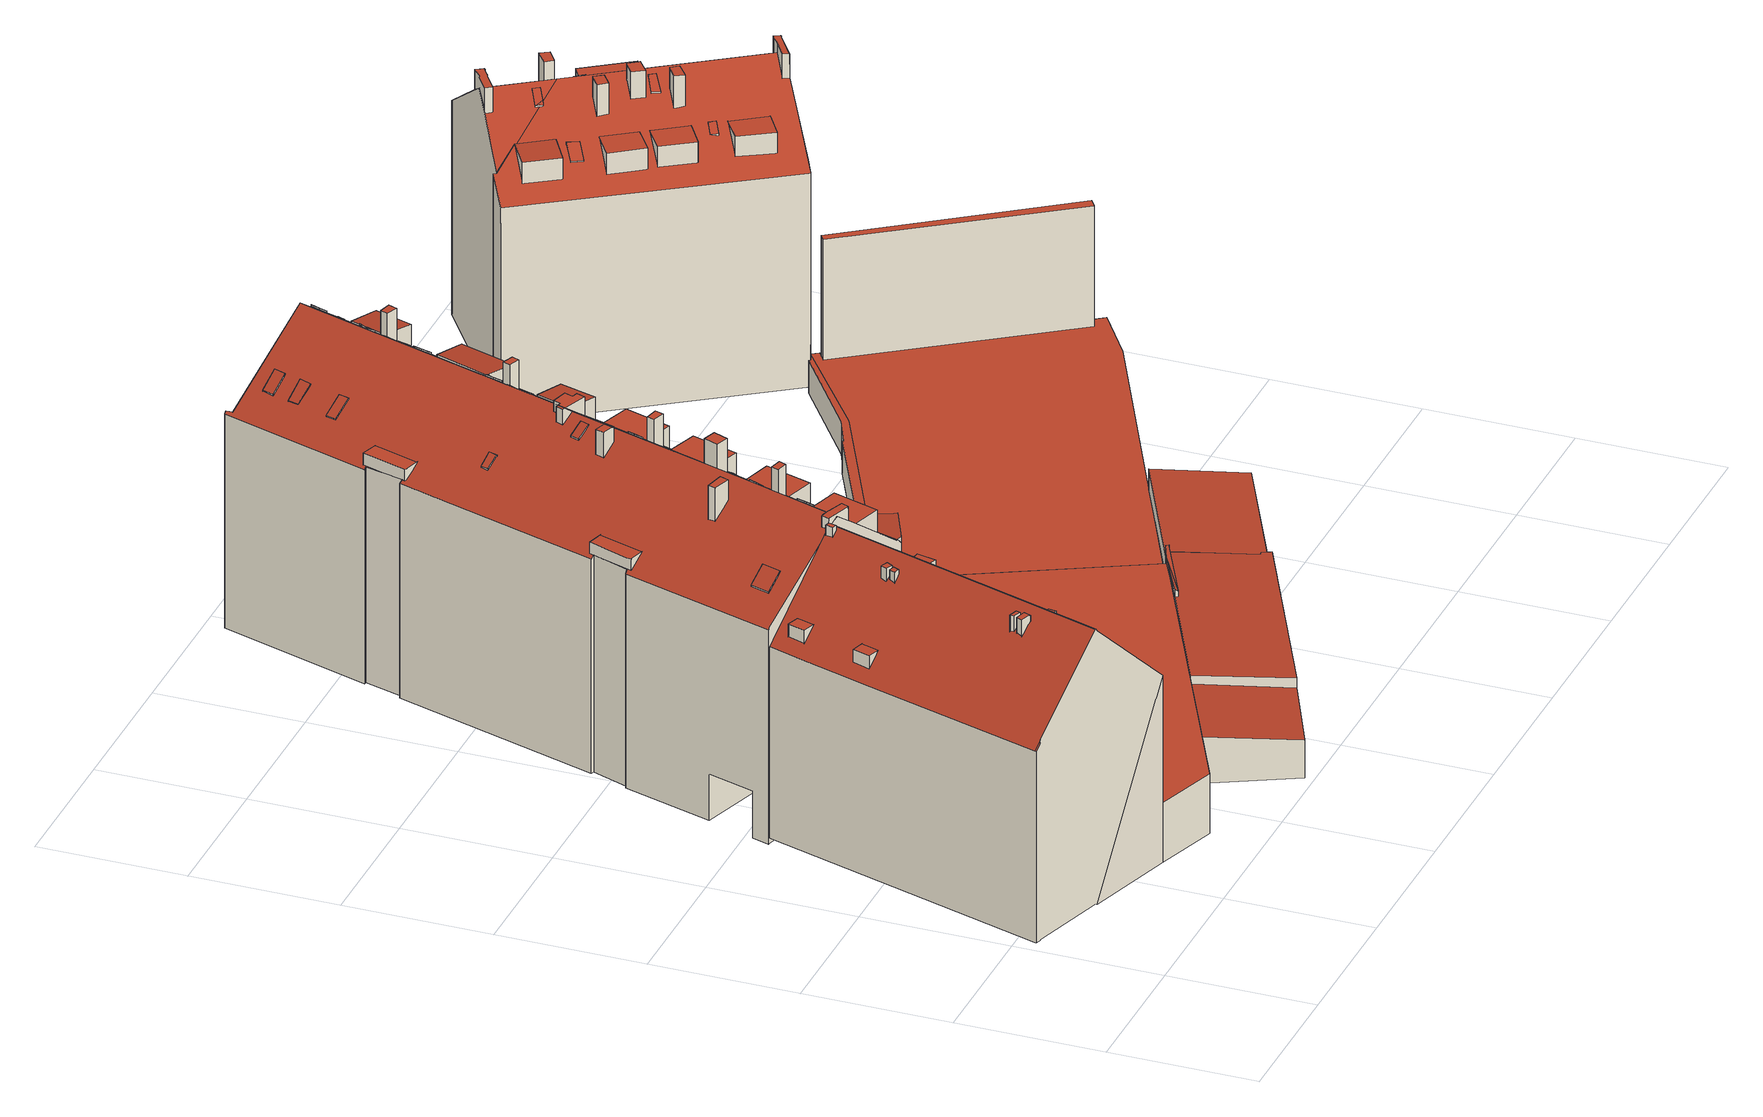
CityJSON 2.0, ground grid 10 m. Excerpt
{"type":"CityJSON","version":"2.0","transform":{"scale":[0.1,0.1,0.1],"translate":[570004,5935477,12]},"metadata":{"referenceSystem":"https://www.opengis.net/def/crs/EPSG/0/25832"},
"CityObjects":{
"building1":{"type":"Building","attributes":{"Grundfläche 2D":"261.067332","Grundhöhe NN":"13.200"},"children":["building1-1","building1-2","building1-3","building1-4","building1-5","building1-6","building1-7","building1-8","building1-9","building1-10","building1-11","building1-12","building1-13"],"geometry":[{"type":"MultiSurface","lod":"3","boundaries":[[[0,1,2,3,4,5,6,7],[8,9,10,11]],[[12,2,1]],[[13,14,15,16,17,18,19,20,21,5,4,3]],[[20,22,23,21]],[[24,12,1]],[[24,1,0,7,25,26]],[[27,28,29,16,15,14,13,3,2,12,24,26,30]],[[31,22,20,19,18,17,16,29,32]],[[7,33,25]],[[34,35,33,7,6,5,21,23,22,31,36]],[[30,26,25,33,35,34,36,31,32,29,28,27]]],"semantics":{"surfaces":[{"type":"RoofSurface"},{"type":"WallSurface"},{"type":"GroundSurface"}],"values":[0,0,0,0,0,1,1,1,1,1,2]}}]},
"building1-1":{"type":"BuildingInstallation","parents":["building1"],"geometry":[{"type":"MultiSurface","lod":"3","boundaries":[[[37,38,39,40,41]],[[42,43,37,41]],[[43,44,45,39,38,37]],[[45,46,40,39]],[[46,42,41,40]]],"semantics":{"surfaces":[{"type":"RoofSurface"},{"type":"WallSurface"}],"values":[0,1,1,1,1]}}]},
"building1-2":{"type":"BuildingInstallation","parents":["building1"],"geometry":[{"type":"MultiSurface","lod":"3","boundaries":[[[47,48,49,50]],[[50,49,51,52]],[[47,50,52,53]],[[48,47,53,54]],[[49,48,54,51]]],"semantics":{"surfaces":[{"type":"RoofSurface"},{"type":"WallSurface"}],"values":[0,1,1,1,1]}}]},
"building1-3":{"type":"BuildingInstallation","parents":["building1"],"geometry":[{"type":"MultiSurface","lod":"3","boundaries":[[[55,56,57,58]],[[57,56,59,60]],[[55,58,61,62]],[[58,57,60,61]],[[56,55,62,59]]],"semantics":{"surfaces":[{"type":"RoofSurface"},{"type":"WallSurface"}],"values":[0,1,1,1,1]}}]},
"building1-4":{"type":"BuildingInstallation","parents":["building1"],"geometry":[{"type":"MultiSurface","lod":"3","boundaries":[[[63,64,65,66]],[[66,65,67,68]],[[63,66,68,69]],[[64,63,69,70]],[[65,64,70,67]]],"semantics":{"surfaces":[{"type":"RoofSurface"},{"type":"WallSurface"}],"values":[0,1,1,1,1]}}]},
"building1-5":{"type":"BuildingInstallation","parents":["building1"],"geometry":[{"type":"MultiSurface","lod":"3","boundaries":[[[71,72,73,74]],[[8,11,72,71]],[[11,10,73,72]],[[10,9,74,73]],[[9,8,71,74]]],"semantics":{"surfaces":[{"type":"RoofSurface"},{"type":"WallSurface"}],"values":[0,1,1,1,1]}}]},
"building1-6":{"type":"BuildingInstallation","parents":["building1"],"geometry":[{"type":"MultiSurface","lod":"3","boundaries":[[[75,76,77,78]],[[77,76,79]],[[75,78,80]],[[76,75,80,79]]],"semantics":{"surfaces":[{"type":"RoofSurface"},{"type":"WallSurface"}],"values":[0,1,1,1]}}]},
"building1-7":{"type":"BuildingInstallation","parents":["building1"],"geometry":[{"type":"MultiSurface","lod":"3","boundaries":[[[81,82,83,84]],[[84,83,85,86]],[[81,84,86,87]],[[82,81,87,88]],[[83,82,88,85]]],"semantics":{"surfaces":[{"type":"RoofSurface"},{"type":"WallSurface"}],"values":[0,1,1,1,1]}}]},
"building1-8":{"type":"BuildingInstallation","parents":["building1"],"geometry":[{"type":"MultiSurface","lod":"3","boundaries":[[[89,90,91,92]],[[93,91,90,94]],[[92,91,93]],[[89,94,90]]],"semantics":{"surfaces":[{"type":"RoofSurface"},{"type":"WallSurface"}],"values":[0,1,1,1]}}]},
"building1-9":{"type":"BuildingInstallation","parents":["building1"],"geometry":[{"type":"MultiSurface","lod":"3","boundaries":[[[95,96,97,98]],[[98,97,99,100]],[[95,98,100,101]],[[96,95,101,102]],[[97,96,102,99]]],"semantics":{"surfaces":[{"type":"RoofSurface"},{"type":"WallSurface"}],"values":[0,1,1,1,1]}}]},
"building1-10":{"type":"BuildingInstallation","parents":["building1"],"geometry":[{"type":"MultiSurface","lod":"3","boundaries":[[[103,104,105,106]],[[106,105,107,108]],[[103,106,108,109]],[[104,103,109,110]],[[105,104,110,107]]],"semantics":{"surfaces":[{"type":"RoofSurface"},{"type":"WallSurface"}],"values":[0,1,1,1,1]}}]},
"building1-11":{"type":"BuildingInstallation","parents":["building1"],"geometry":[{"type":"MultiSurface","lod":"3","boundaries":[[[111,112,113,114]],[[114,113,115,116]],[[111,114,116,117]],[[112,111,117,118]],[[113,112,118,115]]],"semantics":{"surfaces":[{"type":"RoofSurface"},{"type":"WallSurface"}],"values":[0,1,1,1,1]}}]},
"building1-12":{"type":"BuildingInstallation","parents":["building1"],"geometry":[{"type":"MultiSurface","lod":"3","boundaries":[[[119,120,121,122]],[[123,124,120,119]],[[124,125,121,120]],[[125,126,122,121]],[[126,123,119,122]]],"semantics":{"surfaces":[{"type":"RoofSurface"},{"type":"WallSurface"}],"values":[0,1,1,1,1]}}]},
"building1-13":{"type":"BuildingInstallation","parents":["building1"],"geometry":[{"type":"MultiSurface","lod":"3","boundaries":[[[127,128,129,130,131,132]],[[127,132,133,134]],[[128,127,134,135]],[[129,128,135,136]],[[132,131,130,137,138,133]],[[130,129,136,137]],[[137,136,135,134,133,138]]],"semantics":{"surfaces":[{"type":"RoofSurface"},{"type":"WallSurface"},{"type":"OuterCeilingSurface"}],"values":[0,1,1,1,1,1,2]}}]},
"building2":{"type":"Building","attributes":{"Grundfläche 2D":"517.893434","Grundhöhe NN":"12.807"},"children":["building2-1","building2-2","building2-3","building2-4","building2-5","building2-6","building2-7","building2-8","building2-9","building2-10","building2-11","building2-12","building2-13","building2-14","building2-15","building2-16","building2-17","building2-18","building2-19","building2-20","building2-21","building2-22","building2-23","building2-24","building2-25","building2-26","building2-27","building2-28","building2-29","building2-30","building2-31","building2-32","building2-33","building2-34","building2-35"],"geometry":[{"type":"Solid","lod":"3","boundaries":[[[[139,140,141,142,143,144,145,146,147,148,149,150,151,152,153,154,155,156,157,158,159,160]],[[161,162,163,164,165,152,151,150,149,148,166,167]],[[168,169,170,153,152,165,171,172]],[[173,174,162,161,167,166,148,147,146,145,144,143,175,176]],[[163,162,174,177]],[[178,179,180,165,164,163,177,181]],[[182,183,184,171,165,180]],[[172,171,184,185]],[[168,172,185,186]],[[170,169,187,188]],[[169,168,186,187]],[[154,153,170,188,189]],[[155,154,189,190]],[[156,155,190,191]],[[157,156,191,192]],[[158,157,192,193]],[[159,158,193,194]],[[160,159,194,195]],[[139,160,195,196]],[[140,139,196,197]],[[141,140,197,198]],[[142,141,198,199]],[[200,201,202,203,175,143,142,199]],[[204,205,206,207]],[[206,205,179,178]],[[208,209,210,183,182,211]],[[209,208,201,200]],[[207,203,202,204]],[[185,184,183,210,209,200,199,198,197,196,195,194,193,192,191,190,189,188,187,186]],[[181,177,174,173,176,175,203,207,206,178]],[[179,205,204,202,201,208,211,182,180]]]],"semantics":{"surfaces":[{"type":"RoofSurface"},{"type":"WallSurface"},{"type":"GroundSurface"},{"type":"OuterCeilingSurface"}],"values":[[0,0,0,1,1,1,1,1,1,1,1,1,1,1,1,1,1,1,1,1,1,1,1,1,1,1,1,1,2,2,3]]}}]},
"building2-1":{"type":"BuildingInstallation","parents":["building2"],"geometry":[{"type":"MultiSurface","lod":"3","boundaries":[[[212,213,214,215]],[[216,215,214]],[[213,212,217]],[[214,213,217,216]]],"semantics":{"surfaces":[{"type":"RoofSurface"},{"type":"WallSurface"}],"values":[0,1,1,1]}}]},
"building2-2":{"type":"BuildingInstallation","parents":["building2"],"geometry":[{"type":"MultiSurface","lod":"3","boundaries":[[[218,219,220,221]],[[218,221,222,223]],[[221,220,224,222]],[[223,225,219,218]],[[225,224,220,219]]],"semantics":{"surfaces":[{"type":"RoofSurface"},{"type":"WallSurface"}],"values":[0,1,1,1,1]}}]},
"building2-3":{"type":"BuildingInstallation","parents":["building2"],"geometry":[{"type":"MultiSurface","lod":"3","boundaries":[[[226,227,228,229,230]],[[227,226,231,232]],[[230,229,233,234]],[[226,230,234,231]],[[233,229,228,227,232,235]]],"semantics":{"surfaces":[{"type":"RoofSurface"},{"type":"WallSurface"}],"values":[0,1,1,1,1]}}]},
"building2-4":{"type":"BuildingInstallation","parents":["building2"],"geometry":[{"type":"MultiSurface","lod":"3","boundaries":[[[236,237,238,239]],[[239,238,240,241]],[[236,239,241,242]],[[242,243,237,236]],[[243,240,238,237]]],"semantics":{"surfaces":[{"type":"RoofSurface"},{"type":"WallSurface"}],"values":[0,1,1,1,1]}}]},
"building2-5":{"type":"BuildingInstallation","parents":["building2"],"geometry":[{"type":"MultiSurface","lod":"3","boundaries":[[[244,245,246,247]],[[247,246,248,249]],[[244,247,249,250]],[[245,244,250,251]],[[246,245,251,248]]],"semantics":{"surfaces":[{"type":"RoofSurface"},{"type":"WallSurface"}],"values":[0,1,1,1,1]}}]},
"building2-6":{"type":"BuildingInstallation","parents":["building2"],"geometry":[{"type":"MultiSurface","lod":"3","boundaries":[[[252,253,254,255,256,257,258]],[[258,257,256,259,260]],[[261,253,252]],[[159,259,256,255,254,253,261,158]]],"semantics":{"surfaces":[{"type":"RoofSurface"},{"type":"WallSurface"}],"values":[0,1,1,1]}}]},
"building2-7":{"type":"BuildingInstallation","parents":["building2"],"geometry":[{"type":"MultiSurface","lod":"3","boundaries":[[[262,263,264,265,266,267,268,269]],[[270,271,262,269]],[[271,272,263,262]],[[272,273,264,263]],[[152,274,265,264,273]],[[266,265,274,275]],[[275,276,267,266]],[[276,277,268,267]],[[277,151,270,269,268]]],"semantics":{"surfaces":[{"type":"RoofSurface"},{"type":"WallSurface"}],"values":[0,1,1,1,1,1,1,1,1]}}]},
"building2-8":{"type":"BuildingInstallation","parents":["building2"],"geometry":[{"type":"MultiSurface","lod":"3","boundaries":[[[278,279,280,281,282]],[[279,278,283,284]],[[280,279,284,285]],[[281,280,285,286]],[[282,281,286,287]],[[278,282,287,283]]],"semantics":{"surfaces":[{"type":"RoofSurface"},{"type":"WallSurface"}],"values":[0,1,1,1,1,1]}}]},
"building2-9":{"type":"BuildingInstallation","parents":["building2"],"geometry":[{"type":"MultiSurface","lod":"3","boundaries":[[[288,289,290,291]],[[291,290,292,293]],[[288,291,293,294]],[[289,288,294,295]],[[290,289,295,292]]],"semantics":{"surfaces":[{"type":"RoofSurface"},{"type":"WallSurface"}],"values":[0,1,1,1,1]}}]},
"building2-10":{"type":"BuildingInstallation","parents":["building2"],"geometry":[{"type":"MultiSurface","lod":"3","boundaries":[[[296,297,298,299]],[[299,298,300,301]],[[296,299,301,302]],[[297,296,302,303]],[[298,297,303,300]]],"semantics":{"surfaces":[{"type":"RoofSurface"},{"type":"WallSurface"}],"values":[0,1,1,1,1]}}]},
"building2-11":{"type":"BuildingInstallation","parents":["building2"],"geometry":[{"type":"MultiSurface","lod":"3","boundaries":[[[304,305,306,307,308]],[[308,307,309,310]],[[310,308,304,308]],[[311,309,307,306]],[[305,304,308,312]],[[312,311,306,305]]],"semantics":{"surfaces":[{"type":"RoofSurface"},{"type":"WallSurface"}],"values":[0,1,1,1,1,1]}}]},
"building2-12":{"type":"BuildingInstallation","parents":["building2"],"geometry":[{"type":"MultiSurface","lod":"3","boundaries":[[[313,314,315,316]],[[313,316,317,318]],[[319,317,316,315]],[[314,313,318,320]],[[320,319,315,314]]],"semantics":{"surfaces":[{"type":"RoofSurface"},{"type":"WallSurface"}],"values":[0,1,1,1,1]}}]},
"building2-13":{"type":"BuildingInstallation","parents":["building2"],"geometry":[{"type":"MultiSurface","lod":"3","boundaries":[[[321,322,323,324]],[[324,323,325,326]],[[321,324,326,327]],[[322,321,327,328]],[[323,322,328,325]]],"semantics":{"surfaces":[{"type":"RoofSurface"},{"type":"WallSurface"}],"values":[0,1,1,1,1]}}]},
"building2-14":{"type":"BuildingInstallation","parents":["building2"],"geometry":[{"type":"MultiSurface","lod":"3","boundaries":[[[329,330,331,332]],[[333,334,332,331]],[[329,332,334,335]],[[335,336,330,329]],[[331,330,336,333]]],"semantics":{"surfaces":[{"type":"RoofSurface"},{"type":"WallSurface"}],"values":[0,1,1,1,1]}}]},
"building2-15":{"type":"BuildingInstallation","parents":["building2"],"geometry":[{"type":"MultiSurface","lod":"3","boundaries":[[[337,338,339,340]],[[340,339,341]],[[342,338,337]],[[342,341,339,338]]],"semantics":{"surfaces":[{"type":"RoofSurface"},{"type":"WallSurface"}],"values":[0,1,1,1]}}]},
"building2-16":{"type":"BuildingInstallation","parents":["building2"],"geometry":[{"type":"MultiSurface","lod":"3","boundaries":[[[343,344,345,346]],[[345,344,347,348]],[[346,345,348,349]],[[343,346,349,350]],[[344,343,350,347]]],"semantics":{"surfaces":[{"type":"RoofSurface"},{"type":"WallSurface"}],"values":[0,1,1,1,1]}}]},
"building2-17":{"type":"BuildingInstallation","parents":["building2"],"geometry":[{"type":"MultiSurface","lod":"3","boundaries":[[[351,352,353,354,355]],[[140,141,356,353,352,351,357]],[[354,353,356]],[[357,351,355]]],"semantics":{"surfaces":[{"type":"RoofSurface"},{"type":"WallSurface"}],"values":[0,1,1,1]}}]},
"building2-18":{"type":"BuildingInstallation","parents":["building2"],"geometry":[{"type":"MultiSurface","lod":"3","boundaries":[[[358,359,360,361]],[[361,360,362,363]],[[358,361,363,364]],[[359,358,364,365]],[[360,359,365,362]]],"semantics":{"surfaces":[{"type":"RoofSurface"},{"type":"WallSurface"}],"values":[0,1,1,1,1]}}]},
"building2-19":{"type":"BuildingInstallation","parents":["building2"],"geometry":[{"type":"MultiSurface","lod":"3","boundaries":[[[366,367,368,369]],[[369,368,370,371]],[[366,369,371,372]],[[367,366,372,373]],[[368,367,373,370]]],"semantics":{"surfaces":[{"type":"RoofSurface"},{"type":"WallSurface"}],"values":[0,1,1,1,1]}}]},
"building2-20":{"type":"BuildingInstallation","parents":["building2"],"geometry":[{"type":"MultiSurface","lod":"3","boundaries":[[[374,375,376,377]],[[377,376,378,379]],[[374,377,379,380]],[[375,374,380,381]],[[376,375,381,378]]],"semantics":{"surfaces":[{"type":"RoofSurface"},{"type":"WallSurface"}],"values":[0,1,1,1,1]}}]},
"building2-21":{"type":"BuildingInstallation","parents":["building2"],"geometry":[{"type":"MultiSurface","lod":"3","boundaries":[[[382,383,384,385,386,387,388]],[[166,389,382,388]],[[383,382,389,149]],[[390,386,385,384,383,149,391,392]],[[390,146,387,386]],[[387,146,147,148,166,388]]],"semantics":{"surfaces":[{"type":"RoofSurface"},{"type":"WallSurface"}],"values":[0,1,1,1,1,1]}}]},
"building2-22":{"type":"BuildingInstallation","parents":["building2"],"geometry":[{"type":"MultiSurface","lod":"3","boundaries":[[[393,394,395,396]],[[396,395,397,398]],[[393,396,398,399]],[[394,393,399,400]],[[395,394,400,397]]],"semantics":{"surfaces":[{"type":"RoofSurface"},{"type":"WallSurface"}],"values":[0,1,1,1,1]}}]},
"building2-23":{"type":"BuildingInstallation","parents":["building2"],"geometry":[{"type":"MultiSurface","lod":"3","boundaries":[[[401,402,403,404]],[[405,406,401,404]],[[402,401,406,407]],[[404,403,408,405]],[[407,408,403,402]]],"semantics":{"surfaces":[{"type":"RoofSurface"},{"type":"WallSurface"}],"values":[0,1,1,1,1]}}]},
"building2-24":{"type":"BuildingInstallation","parents":["building2"],"geometry":[{"type":"MultiSurface","lod":"3","boundaries":[[[409,410,411,412]],[[412,411,413]],[[410,409,414]],[[414,413,411,410]]],"semantics":{"surfaces":[{"type":"RoofSurface"},{"type":"WallSurface"}],"values":[0,1,1,1]}}]},
"building2-25":{"type":"BuildingInstallation","parents":["building2"],"geometry":[{"type":"MultiSurface","lod":"3","boundaries":[[[415,416,417,418]],[[419,420,418,417]],[[418,420,421,415]],[[416,415,421,422]],[[422,419,417,416]]],"semantics":{"surfaces":[{"type":"RoofSurface"},{"type":"WallSurface"}],"values":[0,1,1,1,1]}}]},
"building2-26":{"type":"BuildingInstallation","parents":["building2"],"geometry":[{"type":"MultiSurface","lod":"3","boundaries":[[[423,424,425,426]],[[426,425,427,428]],[[423,426,428,429]],[[424,423,429,430]],[[425,424,430,427]]],"semantics":{"surfaces":[{"type":"RoofSurface"},{"type":"WallSurface"}],"values":[0,1,1,1,1]}}]},
"building2-27":{"type":"BuildingInstallation","parents":["building2"],"geometry":[{"type":"MultiSurface","lod":"3","boundaries":[[[431,432,433,434]],[[431,434,435,436]],[[433,432,437,438]],[[438,435,434,433]],[[436,437,432,431]]],"semantics":{"surfaces":[{"type":"RoofSurface"},{"type":"WallSurface"}],"values":[0,1,1,1,1]}}]},
"building2-28":{"type":"BuildingInstallation","parents":["building2"],"geometry":[{"type":"MultiSurface","lod":"3","boundaries":[[[439,440,441,442]],[[442,441,443,444]],[[439,442,444,445]],[[440,439,445,446]],[[441,440,446,443]]],"semantics":{"surfaces":[{"type":"RoofSurface"},{"type":"WallSurface"}],"values":[0,1,1,1,1]}}]},
"building2-29":{"type":"BuildingInstallation","parents":["building2"],"geometry":[{"type":"MultiSurface","lod":"3","boundaries":[[[447,448,449,450]],[[450,449,451,452]],[[447,450,452,453]],[[448,447,453,454]],[[449,448,454,451]]],"semantics":{"surfaces":[{"type":"RoofSurface"},{"type":"WallSurface"}],"values":[0,1,1,1,1]}}]},
"building2-30":{"type":"BuildingInstallation","parents":["building2"],"geometry":[{"type":"MultiSurface","lod":"3","boundaries":[[[455,456,457,458]],[[459,458,457]],[[460,456,455]],[[457,456,460,459]]],"semantics":{"surfaces":[{"type":"RoofSurface"},{"type":"WallSurface"}],"values":[0,1,1,1]}}]},
"building2-31":{"type":"BuildingInstallation","parents":["building2"],"geometry":[{"type":"MultiSurface","lod":"3","boundaries":[[[461,462,463,464]],[[465,466,463,462]],[[464,463,466,467]],[[461,464,467,468]],[[462,461,468,465]]],"semantics":{"surfaces":[{"type":"RoofSurface"},{"type":"WallSurface"}],"values":[0,1,1,1,1]}}]},
"building2-32":{"type":"BuildingInstallation","parents":["building2"],"geometry":[{"type":"MultiSurface","lod":"3","boundaries":[[[469,470,471,472]],[[473,474,472,471]],[[474,475,469,472]],[[470,469,475,476]],[[471,470,476,473]]],"semantics":{"surfaces":[{"type":"RoofSurface"},{"type":"WallSurface"}],"values":[0,1,1,1,1]}}]},
"building2-33":{"type":"BuildingInstallation","parents":["building2"],"geometry":[{"type":"MultiSurface","lod":"3","boundaries":[[[477,478,479,480]],[[480,479,481,482]],[[477,480,482,483]],[[478,477,483,484]],[[479,478,484,481]]],"semantics":{"surfaces":[{"type":"RoofSurface"},{"type":"WallSurface"}],"values":[0,1,1,1,1]}}]},
"building2-34":{"type":"BuildingInstallation","parents":["building2"],"geometry":[{"type":"MultiSurface","lod":"3","boundaries":[[[485,486,487,488]],[[488,487,489,490]],[[485,488,490,491]],[[486,485,491,492]],[[487,486,492,489]]],"semantics":{"surfaces":[{"type":"RoofSurface"},{"type":"WallSurface"}],"values":[0,1,1,1,1]}}]},
"building2-35":{"type":"BuildingInstallation","parents":["building2"],"geometry":[{"type":"MultiSurface","lod":"3","boundaries":[[[493,161,494,495,496,497]],[[494,161,162]],[[162,163,495,494]],[[163,164,165,497,496,495]],[[493,497,165]]],"semantics":{"surfaces":[{"type":"RoofSurface"},{"type":"WallSurface"}],"values":[0,1,1,1,1]}}]},
"building3":{"type":"Building","attributes":{"Grundfläche 2D":"209.975821","Grundhöhe NN":"13.515"},"children":["building3-1"],"geometry":[{"type":"Solid","lod":"3","boundaries":[[[[498,499,500,501,502,503,504,505,506,507,508,509,510]],[[511,512,513,514]],[[515,516,517,518,519,520,521,522]],[[520,523,521]],[[514,513,524,525]],[[511,514,525,526]],[[512,511,526,527]],[[524,513,508,507,506,505,504,517,528,529,530]],[[508,513,512,509]],[[509,512,527,531,510]],[[521,499,498,510,531,532,522]],[[499,521,523,500]],[[500,523,520,501]],[[501,520,519,502]],[[502,519,518,503]],[[503,518,517,504]],[[515,522,532,533]],[[516,515,533,534]],[[517,516,534,528]],[[532,531,527,526,525,524,530,529,528,534,533]]]],"semantics":{"surfaces":[{"type":"RoofSurface"},{"type":"WallSurface"},{"type":"GroundSurface"}],"values":[[0,0,0,0,1,1,1,1,1,1,1,1,1,1,1,1,1,1,1,2]]}}]},
"building3-1":{"type":"BuildingInstallation","parents":["building3"],"geometry":[{"type":"MultiSurface","lod":"3","boundaries":[[[535,536,537,538,539]],[[540,538,537]],[[505,506,507,540,537,536,504]],[[507,541,538,540]],[[502,503,535,539,538,541]],[[503,504,536,535]]],"semantics":{"surfaces":[{"type":"RoofSurface"},{"type":"WallSurface"}],"values":[0,0,1,1,1,1]}}]},
"building4":{"type":"Building","attributes":{"Grundfläche 2D":"970.807276","Grundhöhe NN":"13.223"},"children":["building4-1","building4-2","building4-3"],"geometry":[{"type":"Solid","lod":"3","boundaries":[[[[542,543,544,545,546,547,548,549,550,551]],[[552,553,554]],[[552,555,553]],[[552,554,556]],[[552,556,557]],[[552,557,558]],[[552,558,559]],[[552,559,560]],[[552,560,555]],[[561,562,563,564,565,566,567,568,549,548,547,569,570,571,572,573,574,575]],[[576,577,578,579,580,581,582,583,584]],[[585,586,587,506,588,589,590,591,592,593,594,595,596,597,598,599,600,601,602,603,604,605],[606,607,608,609,610,611,612,613]],[[614,615,616,617]],[[618,619,620,621,622,623]],[[624,625,589,588]],[[577,576,626,627]],[[612,611,554,553]],[[611,610,556,554]],[[610,609,557,556]],[[609,608,558,557]],[[559,558,608,607]],[[607,606,560,559]],[[555,560,606,613]],[[553,555,613,612]],[[616,565,564,617]],[[614,617,564,628,629,567]],[[614,567,566,615]],[[615,566,565,616]],[[562,561,630,631]],[[630,561,575,574,573,577,627,632,633]],[[563,562,631,634]],[[563,634,628,564]],[[567,629,635,568]],[[636,550,549,568,635,637]],[[551,550,636,638]],[[639,542,551,638]],[[543,542,639,640]],[[544,543,640,641]],[[545,544,641,642]],[[546,545,642,643]],[[570,580,579,571]],[[571,579,578,572]],[[572,578,577,573]],[[570,569,621,620,581,580]],[[622,621,569,547,546,643,644,623]],[[618,623,644,645]],[[646,619,618,645]],[[624,588,582,581,620]],[[624,620,619,625]],[[625,619,646,647,589]],[[591,590,589,647,648,649]],[[650,592,591,649]],[[593,592,650,651]],[[594,593,651,652]],[[595,594,652,653]],[[596,595,653,654]],[[655,598,597,596,654,656]],[[599,598,655,657]],[[600,599,657,26]],[[601,600,26,658]],[[659,603,602,601,658,660]],[[604,603,659,661]],[[605,604,661,662]],[[585,605,662,663]],[[586,585,663,25]],[[587,586,25,664]],[[587,664,626,576,506]],[[583,582,588,506,576,584]],[[648,647,646,645,644,643,642,641,640,639,638,636,637,635,629,628,634,631,630,633,632,627,626,664,25,663,662,661,659,660,658,26,657,655,656,654,653,652,651,650,649]]]],"semantics":{"surfaces":[{"type":"RoofSurface"},{"type":"WallSurface"},{"type":"GroundSurface"}],"values":[[0,0,0,0,0,0,0,0,0,0,0,0,0,0,0,1,1,1,1,1,1,1,1,1,1,1,1,1,1,1,1,1,1,1,1,1,1,1,1,1,1,1,1,1,1,1,1,1,1,1,1,1,1,1,1,1,1,1,1,1,1,1,1,1,1,1,1,1,2]]}}]},
"building4-1":{"type":"BuildingInstallation","parents":["building4"],"geometry":[{"type":"MultiSurface","lod":"3","boundaries":[[[665,666,667,668]],[[583,584,668,667]],[[584,669,665,668]],[[666,665,669,670]],[[670,583,667,666]]],"semantics":{"surfaces":[{"type":"RoofSurface"},{"type":"WallSurface"}],"values":[0,1,1,1,1]}}]},
"building4-2":{"type":"BuildingInstallation","parents":["building4"],"geometry":[{"type":"MultiSurface","lod":"3","boundaries":[[[671,672,673,674,675,676,677,678]],[[596,597,676,675]],[[597,590,677,676]],[[590,591,678,677]],[[591,592,671,678]],[[592,593,672,671]],[[593,594,673,672]],[[594,595,674,673]],[[675,674,595,596]]],"semantics":{"surfaces":[{"type":"RoofSurface"},{"type":"WallSurface"}],"values":[0,1,1,1,1,1,1,1,1]}}]},
"building4-3":{"type":"BuildingInstallation","parents":["building4"],"geometry":[{"type":"MultiSurface","lod":"3","boundaries":[[[679,680,681,682]],[[682,681,683,684]],[[679,682,684,685]],[[680,679,685,686]],[[681,680,686,683]]],"semantics":{"surfaces":[{"type":"RoofSurface"},{"type":"WallSurface"}],"values":[0,1,1,1,1]}}]},
"building5":{"type":"Building","attributes":{"Grundfläche 2D":"260.084211","Grundhöhe NN":"13.578"},"children":["building5-1","building5-2","building5-3","building5-4","building5-5","building5-6","building5-7","building5-8","building5-9","building5-10","building5-11","building5-12","building5-13","building5-14","building5-15","building5-16","building5-17","building5-18"],"geometry":[{"type":"Solid","lod":"3","boundaries":[[[[687,688,689,688]],[[687,688,687,690]],[[688,689,691,689]],[[691,692,689]],[[687,690,693,694,695,696,697,691,689,688]],[[698,699,700,701,702,703,690,687,688,689,692,704,705,706]],[[707,708,709,710,711,712,695,694,693,690,703,702,701]],[[713,714,692,691,697,696,695,712,711,715,716]],[[704,692,714,717]],[[705,704,717,718]],[[698,706,705,718,719]],[[720,721,722,710,709,708,707,701,700,699,698,719,723]],[[711,710,722,715]],[[716,715,722,721,720,723,719,718,717,714,713]]]],"semantics":{"surfaces":[{"type":"RoofSurface"},{"type":"WallSurface"},{"type":"GroundSurface"}],"values":[[0,0,0,0,0,0,0,1,1,1,1,1,1,2]]}}]},
"building5-1":{"type":"BuildingInstallation","parents":["building5"],"geometry":[{"type":"MultiSurface","lod":"3","boundaries":[[[724,725,726,727]],[[727,726,728,729]],[[724,727,729,730]],[[730,731,725,724]],[[731,728,726,725]]],"semantics":{"surfaces":[{"type":"RoofSurface"},{"type":"WallSurface"}],"values":[0,1,1,1,1]}}]},
"building5-2":{"type":"BuildingInstallation","parents":["building5"],"geometry":[{"type":"MultiSurface","lod":"3","boundaries":[[[732,733,734,735]],[[736,737,735,734]],[[737,738,732,735]],[[733,732,738,739]],[[734,733,739,736]]],"semantics":{"surfaces":[{"type":"RoofSurface"},{"type":"WallSurface"}],"values":[0,1,1,1,1]}}]},
"building5-3":{"type":"BuildingInstallation","parents":["building5"],"geometry":[{"type":"MultiSurface","lod":"3","boundaries":[[[740,741,742,743]],[[742,741,744]],[[740,743,745]],[[741,740,745,744]]],"semantics":{"surfaces":[{"type":"RoofSurface"},{"type":"WallSurface"}],"values":[0,1,1,1]}}]},
"building5-4":{"type":"BuildingInstallation","parents":["building5"],"geometry":[{"type":"MultiSurface","lod":"3","boundaries":[[[746,747,748,749]],[[749,748,750]],[[746,751,747]],[[748,747,751,750]]],"semantics":{"surfaces":[{"type":"RoofSurface"},{"type":"WallSurface"}],"values":[0,1,1,1]}}]},
"building5-5":{"type":"BuildingInstallation","parents":["building5"],"geometry":[{"type":"MultiSurface","lod":"3","boundaries":[[[752,753,754,755]],[[755,754,756,757]],[[752,755,757,758]],[[753,752,758,759]],[[754,753,759,756]]],"semantics":{"surfaces":[{"type":"RoofSurface"},{"type":"WallSurface"}],"values":[0,1,1,1,1]}}]},
"building5-6":{"type":"BuildingInstallation","parents":["building5"],"geometry":[{"type":"MultiSurface","lod":"3","boundaries":[[[760,761,762,763]],[[761,764,762]],[[765,760,763]],[[761,760,765,764]]],"semantics":{"surfaces":[{"type":"RoofSurface"},{"type":"WallSurface"}],"values":[0,1,1,1]}}]},
"building5-7":{"type":"BuildingInstallation","parents":["building5"],"geometry":[{"type":"MultiSurface","lod":"3","boundaries":[[[766,767,768,769]],[[769,768,770,771]],[[766,769,771,772]],[[772,773,767,766]],[[773,770,768,767]]],"semantics":{"surfaces":[{"type":"RoofSurface"},{"type":"WallSurface"}],"values":[0,1,1,1,1]}}]},
"building5-8":{"type":"BuildingInstallation","parents":["building5"],"geometry":[{"type":"MultiSurface","lod":"3","boundaries":[[[689,774,775,776,688]],[[688,777,689]],[[776,775,778]],[[774,689,779]],[[779,778,775,774]]],"semantics":{"surfaces":[{"type":"RoofSurface"},{"type":"WallSurface"}],"values":[0,0,1,1,1]}}]},
"building5-9":{"type":"BuildingInstallation","parents":["building5"],"geometry":[{"type":"MultiSurface","lod":"3","boundaries":[[[780,781,782,783]],[[781,780,784,785]],[[782,781,785,786]],[[786,787,783,782]],[[780,783,787,784]]],"semantics":{"surfaces":[{"type":"RoofSurface"},{"type":"WallSurface"}],"values":[0,1,1,1,1]}}]},
"building5-10":{"type":"BuildingInstallation","parents":["building5"],"geometry":[{"type":"MultiSurface","lod":"3","boundaries":[[[788,789,790,791]],[[789,792,790]],[[791,793,788]],[[789,788,793,792]]],"semantics":{"surfaces":[{"type":"RoofSurface"},{"type":"WallSurface"}],"values":[0,1,1,1]}}]},
"building5-11":{"type":"BuildingInstallation","parents":["building5"],"geometry":[{"type":"MultiSurface","lod":"3","boundaries":[[[794,795,796,797]],[[797,796,798,799]],[[794,797,799,800]],[[795,794,800,801]],[[796,795,801,798]]],"semantics":{"surfaces":[{"type":"RoofSurface"},{"type":"WallSurface"}],"values":[0,1,1,1,1]}}]},
"building5-12":{"type":"BuildingInstallation","parents":["building5"],"geometry":[{"type":"MultiSurface","lod":"3","boundaries":[[[802,803,804,805]],[[806,807,808,804,803]],[[802,805,809,810]],[[803,802,810,811]],[[807,806,803,811,812]],[[812,807,808,807]],[[807,687,804,808]],[[805,804,687,809]]],"semantics":{"surfaces":[{"type":"RoofSurface"},{"type":"WallSurface"}],"values":[0,0,1,1,1,1,1,1]}}]},
"building5-13":{"type":"BuildingInstallation","parents":["building5"],"geometry":[{"type":"MultiSurface","lod":"3","boundaries":[[[813,814,815,816]],[[817,814,813,818]],[[817,819,815,814]],[[816,815,819,820]],[[813,816,820,818]]],"semantics":{"surfaces":[{"type":"RoofSurface"},{"type":"WallSurface"}],"values":[0,1,1,1,1]}}]},
"building5-14":{"type":"BuildingInstallation","parents":["building5"],"geometry":[{"type":"MultiSurface","lod":"3","boundaries":[[[821,822,823,824,825,826,827,828,829,830]],[[712,695,696,697,828,827,826,825]],[[697,831,829,828]],[[832,694,833,834,835,824,823,822,821,830,829,831]],[[835,712,825,824]]],"semantics":{"surfaces":[{"type":"RoofSurface"},{"type":"WallSurface"}],"values":[0,1,1,1,1]}}]},
"building5-15":{"type":"BuildingInstallation","parents":["building5"],"geometry":[{"type":"MultiSurface","lod":"3","boundaries":[[[836,837,838,839,840,841,842,843,844]],[[709,845,838,837]],[[846,702,841,840,839,838,845,847]],[[842,841,702,848]],[[848,700,843,842]],[[701,707,708,709,837,836,844,843,700]]],"semantics":{"surfaces":[{"type":"RoofSurface"},{"type":"WallSurface"}],"values":[0,1,1,1,1,1]}}]},
"building5-16":{"type":"BuildingInstallation","parents":["building5"],"geometry":[{"type":"MultiSurface","lod":"3","boundaries":[[[849,850,851,852]],[[849,852,853,854]],[[853,852,851,855]],[[850,849,854,856]],[[851,850,856,855]]],"semantics":{"surfaces":[{"type":"RoofSurface"},{"type":"WallSurface"}],"values":[0,1,1,1,1]}}]},
"building5-17":{"type":"BuildingInstallation","parents":["building5"],"geometry":[{"type":"MultiSurface","lod":"3","boundaries":[[[857,858,859,860]],[[860,859,861,862]],[[857,860,862,863]],[[858,857,863,864]],[[859,858,864,861]]],"semantics":{"surfaces":[{"type":"RoofSurface"},{"type":"WallSurface"}],"values":[0,1,1,1,1]}}]},
"building5-18":{"type":"BuildingInstallation","parents":["building5"],"geometry":[{"type":"MultiSurface","lod":"3","boundaries":[[[865,866,867,868]],[[868,867,869,870]],[[865,868,870,871]],[[866,865,871,872]],[[867,866,872,869]]],"semantics":{"surfaces":[{"type":"RoofSurface"},{"type":"WallSurface"}],"values":[0,1,1,1,1]}}]}
},
"vertices":[
[123,52,144],[184,242,144],[139,260,188],[121,266,206],[120,260,206],[60,68,206],[60,67,205],[122,48,144],[130,154,166],[143,196,167],[156,192,154],[143,150,154],[185,246,145],[121,266,205],[120,266,204],[116,267,200],[64,283,147],[57,262,147],[46,226,147],[42,214,147],[3,86,147],[8,84,153],[3,85,147],[6,84,150],[185,246,144],[122,48,12],[185,246,12],[120,266,12],[116,267,12],[64,283,12],[121,266,12],[3,85,12],[3,86,12],[60,67,12],[8,84,12],[60,68,12],[6,84,12],
[59,116,203],[65,114,203],[66,113,203],[68,118,203],[61,120,203],[61,120,191],[59,116,191],[65,114,197],[66,113,198],[68,118,199],
[94,210,200],[96,214,200],[92,215,200],[90,211,200],[92,215,193],[90,211,192],[94,210,196],[96,214,197],
[172,238,154],[163,241,163],[160,231,163],[169,228,154],[163,241,162],[160,231,162],[169,228,153],[172,238,153],
[161,203,154],[165,214,154],[156,217,163],[152,206,163],[156,217,162],[152,206,162],[161,203,153],[165,214,153],
[130,154,138],[143,150,138],[156,192,138],[143,196,138],
[68,272,163],[64,260,163],[74,257,163],[77,269,163],[64,260,153],[68,272,153],
[99,109,189],[100,114,189],[96,115,189],[94,110,189],[96,115,187],[94,110,187],[99,109,182],[100,114,182],
[63,221,163],[53,224,163],[49,212,163],[59,209,163],[49,212,153],[53,224,153],
[121,200,192],[126,198,192],[129,211,192],[124,212,192],[129,211,184],[124,212,188],[121,200,188],[126,198,183],
[62,122,203],[67,120,203],[68,123,203],[62,125,203],[68,123,198],[62,125,191],[62,122,191],[67,120,198],
[118,260,208],[119,265,208],[116,266,208],[115,261,208],[116,266,200],[115,261,200],[118,260,204],[119,265,204],
[93,221,201],[91,217,201],[96,215,201],[98,219,201],[93,221,192],[91,217,192],[96,215,197],[98,219,197],
[123,52,110],[127,51,110],[135,56,110],[191,232,110],[185,241,110],[184,242,110],[184,242,108],[123,52,108],[127,51,108],[135,56,108],[191,232,108],[185,241,108],
[105,415,159],[107,414,161],[98,389,161],[96,389,159],[63,283,159],[64,283,160],[116,267,199],[121,266,202],[121,266,203],[128,263,208],[130,269,208],[149,328,208],[190,460,208],[194,471,208],[254,662,208],[191,682,161],[192,687,160],[190,687,159],[157,583,159],[159,583,160],[151,556,161],[149,557,159],[186,246,164],[190,245,160],[221,259,142],[220,261,143],[207,289,159],[139,260,200],[185,246,164],[300,653,174],[298,654,176],[296,649,176],[320,649,159],[300,654,174],[185,246,8],[190,245,8],[63,283,8],[64,283,8],[221,259,8],[218,266,8],[218,266,41],[207,289,41],[220,261,8],[212,308,41],[212,308,8],[320,649,8],[300,654,8],[300,653,8],[298,654,8],[296,649,8],[191,682,8],[192,687,8],[190,687,8],[157,583,8],[159,583,8],[151,556,8],[149,557,8],[105,415,8],[107,414,8],[98,389,8],[96,389,8],[77,327,8],[77,327,41],[67,295,41],[67,295,8],[186,257,41],[189,252,41],[189,252,8],[186,257,8],[169,298,41],[169,298,8],[198,304,8],[198,304,41],
[163,264,184],[183,258,184],[193,290,184],[173,296,184],[193,290,168],[183,258,168],
[203,667,173],[200,659,173],[212,656,182],[215,664,182],[215,664,181],[203,667,172],[212,656,181],[200,659,172],
[158,507,177],[156,502,177],[164,500,182],[164,499,183],[166,505,183],[158,507,176],[156,502,176],[164,499,182],[166,505,182],[164,500,181],
[245,537,188],[269,529,184],[281,567,184],[257,574,188],[281,567,168],[257,574,186],[245,537,187],[269,529,168],
[270,613,187],[294,605,183],[302,631,183],[278,638,187],[302,631,167],[278,638,186],[270,613,186],[294,605,168],
[172,581,169],[160,585,169],[159,583,169],[151,556,169],[150,554,169],[151,553,169],[162,550,169],[150,554,161],[151,553,161],[160,585,160],
[203,462,213],[199,463,213],[201,469,213],[190,472,213],[188,467,213],[184,468,213],[182,463,213],[201,456,213],[201,456,200],[203,462,199],[199,463,203],[201,469,203],[190,472,205],[188,467,205],[184,468,202],[182,463,202],
[218,527,205],[216,521,205],[224,519,199],[225,524,199],[218,526,205],[218,527,204],[216,521,204],[224,519,198],[225,524,198],[218,526,204],
[259,601,214],[261,607,214],[253,609,214],[251,604,214],[253,609,197],[251,604,198],[259,601,191],[261,607,191],
[254,510,175],[256,516,175],[246,520,183],[244,514,183],[246,520,182],[244,514,182],[254,510,174],[256,516,174],
[248,621,205],[246,615,204],[253,613,199],[255,618,199],[248,621,204],[255,618,198],[248,621,203],[253,613,198],[246,615,203],
[187,305,177],[177,308,185],[175,301,185],[185,298,177],[185,298,176],[187,305,176],[175,301,184],[177,308,184],
[188,620,173],[186,613,173],[198,609,182],[200,616,182],[198,609,181],[200,616,181],[188,620,172],[186,613,172],
[227,509,214],[229,514,214],[221,517,214],[219,512,214],[221,517,199],[219,512,200],[227,509,193],[229,514,193],
[212,419,184],[233,413,184],[243,445,184],[222,452,184],[243,445,168],[233,413,168],
[173,449,200],[182,446,206],[184,452,206],[175,455,200],[182,446,205],[184,452,205],[175,455,199],[173,449,199],
[108,417,169],[98,389,169],[98,386,169],[109,383,169],[119,414,169],[98,386,161],[108,417,161],
[183,356,214],[187,366,214],[178,369,214],[174,359,214],[178,369,197],[174,359,197],[183,356,190],[187,366,190],
[257,651,205],[265,649,199],[266,654,199],[259,657,205],[266,654,198],[259,657,204],[257,651,204],[265,649,198],
[219,403,176],[221,409,176],[212,412,183],[210,406,183],[212,412,182],[210,406,182],[219,403,175],[221,409,175],
[141,265,210],[130,269,210],[124,271,210],[123,271,210],[122,271,210],[121,266,210],[139,260,210],[141,265,200],[122,271,202],[124,271,203],[123,271,203],
[168,312,213],[170,317,213],[162,319,213],[160,314,213],[162,319,197],[160,314,197],[168,312,191],[170,317,191],
[205,360,176],[196,363,183],[195,357,183],[203,354,176],[203,354,175],[205,360,175],[196,363,182],[195,357,182],
[196,370,184],[217,363,184],[227,395,184],[206,402,184],[227,395,168],[217,363,168],
[88,304,173],[84,291,173],[96,288,182],[100,301,182],[96,288,181],[100,301,181],[88,304,172],[84,291,172],
[278,591,176],[270,594,183],[268,588,183],[276,585,177],[268,588,182],[276,585,176],[278,591,175],[270,594,182],
[163,329,199],[156,331,205],[154,326,205],[161,324,199],[161,324,198],[163,329,198],[156,331,204],[154,326,204],
[197,648,173],[195,641,173],[206,637,182],[209,645,182],[206,637,181],[209,645,181],[197,648,172],[195,641,172],
[197,403,214],[199,409,214],[190,411,214],[189,406,214],[190,411,197],[189,406,197],[197,403,191],[199,409,191],
[179,314,184],[199,308,184],[209,340,184],[189,346,184],[209,340,168],[199,308,168],
[192,419,199],[184,421,205],[182,416,205],[190,414,199],[184,421,204],[182,416,204],[190,414,198],[192,419,198],
[138,338,213],[140,344,213],[127,347,213],[126,342,213],[127,347,189],[126,342,189],[138,338,199],[140,344,199],
[227,475,187],[250,468,184],[257,493,184],[235,500,187],[257,493,168],[235,500,186],[227,475,186],[250,468,168],
[172,426,214],[174,432,214],[165,435,214],[163,429,214],[165,435,196],[163,429,196],[172,426,203],[174,432,203],
[203,290,161],[190,245,164],[221,259,161],[220,261,161],[207,289,161],
[438,100,49],[436,104,49],[435,104,49],[434,103,49],[409,154,54],[410,154,54],[409,156,54],[404,154,54],[395,150,54],[359,131,54],[273,88,54],[301,29,49],[439,98,49],[244,2,42],[301,29,42],[273,88,48],[215,59,48],[534,148,43],[505,204,50],[409,156,50],[410,154,49],[409,154,49],[434,103,43],[436,104,43],[438,100,43],[435,104,43],[273,88,15],[215,59,15],[244,2,15],[301,29,15],[409,156,15],[404,154,15],[395,150,15],[439,98,15],[438,100,15],[534,148,15],[505,204,15],
[410,154,58],[409,156,58],[395,150,58],[360,129,58],[409,154,58],[359,131,59],[360,129,54],
[578,454,35],[516,409,35],[494,399,35],[494,400,35],[360,333,35],[363,328,35],[518,405,35],[586,456,35],[585,457,35],[579,453,35],[254,183,75],[256,149,57],[280,161,57],[231,157,57],[289,186,57],[276,209,57],[252,218,57],[228,206,57],[220,181,57],[657,279,35],[692,303,35],[686,311,35],[685,310,35],[679,306,35],[582,446,35],[586,449,35],[589,451,35],[367,320,35],[356,314,35],[361,303,35],[335,291,35],[404,154,35],[409,156,35],[505,204,35],[395,150,33],[404,154,33],[335,291,33],[361,303,33],[356,314,33],[330,301,33],[320,296,33],[347,244,33],[351,236,33],[123,52,54],[122,48,54],[165,34,54],[320,296,54],[314,308,54],[313,310,54],[311,313,54],[286,300,54],[284,303,54],[277,299,54],[278,297,54],[218,265,54],[220,261,54],[221,259,54],[190,245,54],[185,246,54],[184,242,54],[185,241,54],[191,232,54],[135,56,54],[127,51,54],[220,181,54],[228,206,54],[252,218,54],[276,209,54],[289,186,54],[280,161,54],[256,149,54],[231,157,54],[586,449,120],[582,446,120],[679,306,120],[685,310,120],[323,315,53],[323,313,53],[330,301,53],[367,320,53],[360,333,53],[360,334,53],[330,301,54],[323,313,54],[395,150,12],[404,154,12],[685,310,12],[586,449,12],[657,279,12],[692,303,12],[409,156,12],[505,204,12],[686,311,12],[589,451,12],[585,457,12],[586,456,12],[579,453,12],[578,454,12],[516,409,12],[494,399,12],[494,400,12],[360,333,12],[360,334,12],[323,315,12],[323,313,12],[314,308,12],[313,310,12],[311,313,12],[286,300,12],[284,303,12],[277,299,12],[278,297,12],[218,265,12],[221,259,12],[220,261,12],[190,245,12],[184,242,12],[191,232,12],[185,241,12],[135,56,12],[127,51,12],[123,52,12],[165,34,12],
[359,239,49],[354,248,49],[347,244,49],[351,236,49],[359,239,33],[354,248,33],
[286,300,55],[284,303,55],[277,299,55],[278,297,55],[218,265,55],[220,261,55],[313,310,55],[311,313,55],
[278,232,66],[287,237,66],[282,247,66],[273,242,66],[282,247,54],[273,242,54],[278,232,54],[287,237,54],
[537,612,207],[508,618,192],[507,619,192],[553,609,215],[487,623,182],[487,623,181],[544,623,215],[529,645,215],[526,649,215],[525,649,215],[514,641,205],[579,453,167],[585,457,172],[621,483,205],[634,491,215],[631,495,215],[588,558,215],[486,625,181],[470,614,168],[578,454,167],[638,495,211],[639,495,211],[640,496,210],[691,531,167],[583,689,167],[533,655,209],[525,649,16],[487,623,16],[583,689,16],[526,649,16],[486,625,16],[470,614,16],[579,453,16],[639,495,16],[640,496,16],[691,531,16],[638,495,16],
[573,571,223],[564,565,223],[569,557,223],[578,564,223],[569,557,204],[578,564,212],[573,571,212],[564,565,204],
[655,546,183],[644,539,192],[651,529,192],[661,536,183],[651,529,191],[661,536,182],[655,546,182],[644,539,191],
[644,591,182],[622,623,182],[608,614,182],[631,582,182],[622,623,171],[644,591,171],
[536,575,191],[518,563,191],[533,542,191],[550,554,191],[533,542,176],[518,563,176],
[518,578,183],[527,584,190],[522,591,191],[514,585,183],[522,591,190],[514,585,182],[518,578,182],[527,584,189],
[565,497,191],[579,475,191],[596,486,191],[581,508,191],[579,475,176],[565,497,177],
[545,580,221],[550,574,221],[558,580,221],[554,586,221],[558,580,206],[554,586,206],[545,580,199],[550,574,199],
[489,607,191],[503,586,191],[522,598,192],[508,619,192],[503,586,176],[489,607,176],
[584,556,213],[581,560,213],[573,555,206],[576,550,206],[584,556,212],[581,560,212],[573,555,205],[576,550,205],
[537,537,191],[551,516,191],[568,527,191],[554,549,191],[551,516,176],[537,537,176],
[559,613,224],[568,619,224],[564,625,224],[555,618,224],[564,625,203],[555,618,211],[559,613,211],[568,619,203],
[540,620,213],[532,615,206],[537,612,208],[543,616,213],[534,613,206],[535,611,206],[535,611,207],[543,616,212],[540,620,212],[532,615,205],[535,611,205],
[581,546,221],[572,540,221],[576,534,221],[585,541,221],[572,540,198],[581,546,206],[576,534,199],[585,541,206],
[529,645,223],[533,648,223],[535,649,223],[536,650,223],[533,655,223],[526,649,223],[525,649,223],[514,641,223],[517,637,223],[528,645,223],[517,637,205],[528,645,215],[533,648,211],[535,649,210],[536,650,209],
[639,495,222],[640,496,222],[638,500,222],[637,499,222],[636,499,222],[631,495,222],[619,487,222],[621,483,222],[638,495,222],[638,500,210],[636,499,211],[637,499,210],[619,487,205],
[571,510,187],[577,514,192],[574,518,192],[569,515,187],[569,515,186],[571,510,186],[574,518,191],[577,514,191],
[631,571,187],[622,566,194],[626,559,194],[635,565,187],[626,559,193],[635,565,186],[631,571,186],[622,566,193],
[571,605,208],[563,599,214],[566,595,214],[574,601,207],[566,595,213],[574,601,206],[571,605,207],[563,599,213]
]}
